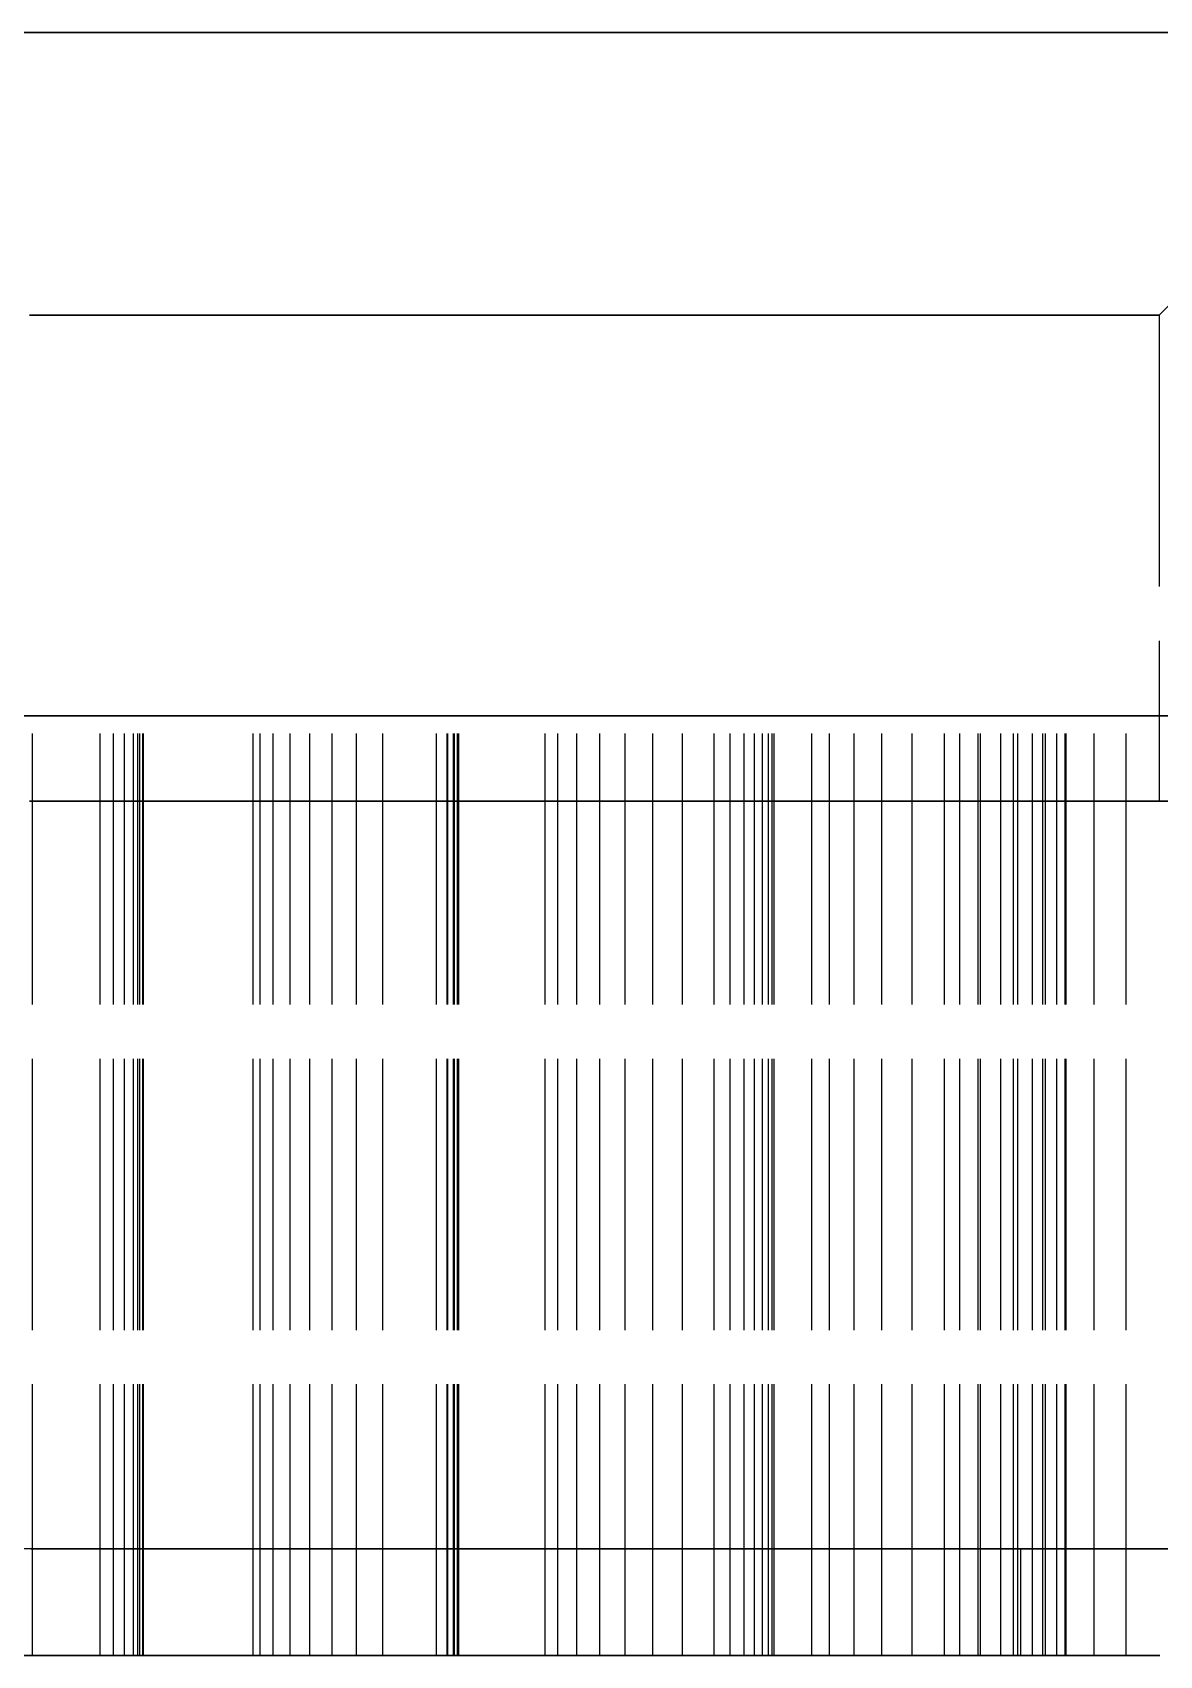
# Model space of a CAD drawing. Header units: millimetres. Extents: x -29 to 159, y -17 to 130.
# Drawn here: x 76.67 to 81.95, y 39.6 to 47.2 of the extents above; entities that cross this region are included whole.
import ezdxf

# ---------------------------------------------------------------- set-up
doc = ezdxf.new("R2010")
doc.units = ezdxf.units.MM
doc.linetypes.add('DASHED', pattern=[1.524, 1.27, -0.254])
doc.layers.add('HIDDEN', color=8, linetype='DASHED')

msp = doc.modelspace()

# ---------------------------------------------------------------- linework, layer by layer
at = {"layer": 'HIDDEN'}
for points in [[(84.85238, 47.2), (84.39841, 47.2), (83.94444, 47.2), (83.49048, 47.2), (83.03651, 47.2), (82.58254, 47.2), (82.12857, 47.2), (81.6746, 47.2), (81.22063, 47.2), (80.76667, 47.2), (80.3127, 47.2), (79.85873, 47.2), (79.40476, 47.2), (78.95079, 47.2), (78.49683, 47.2), (78.04286, 47.2), (77.58889, 47.2), (77.13492, 47.2), (76.68095, 47.2), (76.22698, 47.2)], [(76.45397, 47.2), (76.68095, 47.2), (76.90794, 47.2), (77.13492, 47.2), (77.3619, 47.2), (77.58889, 47.2), (77.81587, 47.2), (78.04286, 47.2), (78.26984, 47.2), (78.49683, 47.2), (78.72381, 47.2), (78.95079, 47.2), (79.17778, 47.2), (79.40476, 47.2), (79.63175, 47.2), (79.85873, 47.2), (80.08571, 47.2), (80.3127, 47.2), (80.53968, 47.2), (80.76667, 47.2), (80.99365, 47.2), (81.22063, 47.2), (81.44762, 47.2), (81.6746, 47.2), (81.90159, 47.2), (82.12857, 47.2)], [(76.57732, 47.2), (76.69279, 47.2), (76.80825, 47.2), (76.92372, 47.2), (77.03918, 47.2), (77.15465, 47.2), (77.27011, 47.2), (77.38557, 47.2), (77.50104, 47.2), (77.6165, 47.2), (77.73197, 47.2), (77.84743, 47.2), (77.9629, 47.2), (78.07836, 47.2), (78.19383, 47.2), (78.30929, 47.2), (78.42475, 47.2), (78.54022, 47.2), (78.65568, 47.2), (78.77115, 47.2), (78.88661, 47.2), (79.00208, 47.2), (79.11754, 47.2), (79.23301, 47.2), (79.34847, 47.2), (79.46394, 47.2), (79.5794, 47.2), (79.69486, 47.2), (79.81033, 47.2), (79.92579, 47.2), (80.04126, 47.2), (80.15672, 47.2), (80.27219, 47.2), (80.38765, 47.2), (80.50312, 47.2), (80.61858, 47.2), (80.73404, 47.2), (80.84951, 47.2), (80.96497, 47.2), (81.08044, 47.2), (81.1959, 47.2), (81.31137, 47.2), (81.42683, 47.2), (81.5423, 47.2), (81.65776, 47.2), (81.77323, 47.2), (81.88869, 47.2), (82.00415, 47.2)], [(82.11962, 47.2), (81.88869, 47.2), (81.65776, 47.2), (81.42683, 47.2), (81.1959, 47.2), (80.96497, 47.2), (80.73404, 47.2), (80.50312, 47.2), (80.27219, 47.2), (80.04126, 47.2), (79.81033, 47.2), (79.5794, 47.2), (79.34847, 47.2), (79.11754, 47.2), (78.88661, 47.2), (78.65568, 47.2), (78.42475, 47.2), (78.19383, 47.2), (77.9629, 47.2), (77.73197, 47.2), (77.50104, 47.2), (77.27011, 47.2), (77.03918, 47.2), (76.80825, 47.2), (76.57732, 47.2)], [(81.95, 45.87574), (83.27426, 47.2)], [(76.66111, 45.87574), (76.75556, 45.87574), (76.85, 45.87574), (76.94444, 45.87574), (77.03889, 45.87574), (77.13333, 45.87574), (77.22778, 45.87574), (77.32222, 45.87574), (77.41667, 45.87574), (77.51111, 45.87574), (77.60556, 45.87574), (77.7, 45.87574), (77.79444, 45.87574), (77.88889, 45.87574), (77.98333, 45.87574), (78.07778, 45.87574), (78.17222, 45.87574), (78.26667, 45.87574), (78.36111, 45.87574), (78.45556, 45.87574), (78.55, 45.87574), (78.64444, 45.87574), (78.73889, 45.87574), (78.83333, 45.87574), (78.92778, 45.87574), (79.02222, 45.87574), (79.11667, 45.87574), (79.21111, 45.87574), (79.30556, 45.87574), (79.4, 45.87574), (79.49444, 45.87574), (79.58889, 45.87574), (79.68333, 45.87574), (79.77778, 45.87574), (79.87222, 45.87574), (79.96667, 45.87574), (80.06111, 45.87574), (80.15556, 45.87574), (80.25, 45.87574), (80.34444, 45.87574), (80.43889, 45.87574), (80.53333, 45.87574), (80.62778, 45.87574), (80.72222, 45.87574), (80.81667, 45.87574), (80.91111, 45.87574), (81.00556, 45.87574), (81.1, 45.87574), (81.19444, 45.87574), (81.28889, 45.87574), (81.38333, 45.87574), (81.47778, 45.87574), (81.57222, 45.87574), (81.66667, 45.87574), (81.76111, 45.87574), (81.85556, 45.87574), (81.95, 45.87574)], [(81.95, 45.87574), (81.76111, 45.87574), (81.57222, 45.87574), (81.38333, 45.87574), (81.19444, 45.87574), (81.00556, 45.87574), (80.81667, 45.87574), (80.62778, 45.87574), (80.43889, 45.87574), (80.25, 45.87574), (80.06111, 45.87574), (79.87222, 45.87574), (79.68333, 45.87574), (79.49444, 45.87574), (79.30556, 45.87574), (79.11667, 45.87574), (78.92778, 45.87574), (78.73889, 45.87574), (78.55, 45.87574), (78.36111, 45.87574), (78.17222, 45.87574), (77.98333, 45.87574), (77.79444, 45.87574), (77.60556, 45.87574), (77.41667, 45.87574), (77.22778, 45.87574), (77.03889, 45.87574), (76.85, 45.87574), (76.66111, 45.87574)], [(81.95, 45.87574), (81.95, 43.6)], [(85.34921, 44), (84.74603, 44), (84.14286, 44), (83.53968, 44), (82.93651, 44), (82.33333, 44), (81.73016, 44), (81.12698, 44), (80.52381, 44), (79.92063, 44), (79.31746, 44), (78.71429, 44), (78.11111, 44), (77.50794, 44), (76.90476, 44), (76.30159, 44)], [(76.58012, 44), (76.67457, 44)], [(76.67457, 44), (76.58012, 44)], [(76.60317, 44), (76.90476, 44), (77.20635, 44), (77.50794, 44), (77.80952, 44), (78.11111, 44), (78.4127, 44), (78.71429, 44), (79.01587, 44), (79.31746, 44), (79.61905, 44), (79.92063, 44), (80.22222, 44), (80.52381, 44), (80.8254, 44), (81.12698, 44), (81.42857, 44), (81.73016, 44), (82.03175, 44)], [(76.67457, 44), (76.99143, 44)], [(76.99143, 44), (76.67457, 44)], [(76.67457, 39.6), (76.67457, 44)], [(76.67457, 39.6), (76.67457, 44)], [(76.99143, 44), (77.0534, 44)], [(77.0534, 44), (76.99143, 44)], [(76.99143, 39.6), (76.99143, 44)], [(76.99143, 39.6), (76.99143, 44)], [(77.0534, 44), (77.10555, 44)], [(77.10555, 44), (77.0534, 44)], [(77.0534, 39.6), (77.0534, 44)], [(77.0534, 39.6), (77.0534, 44)], [(77.10555, 44), (77.14719, 44)], [(77.14719, 44), (77.10555, 44)], [(77.10555, 39.6), (77.10555, 44)], [(77.10555, 39.6), (77.10555, 44)], [(77.14719, 44), (77.17725, 44)], [(77.17725, 44), (77.14719, 44)], [(77.14719, 39.6), (77.14719, 44)], [(77.14719, 39.6), (77.14719, 44)], [(77.19057, 44), (77.16799, 44)], [(77.16799, 44), (77.17656, 44), (77.18512, 44), (77.19369, 44), (77.20225, 44), (77.21082, 44), (77.21938, 44), (77.22795, 44), (77.23651, 44), (77.24508, 44), (77.25364, 44), (77.26221, 44), (77.27077, 44), (77.27934, 44), (77.2879, 44), (77.29647, 44), (77.30503, 44), (77.3136, 44), (77.32216, 44), (77.33073, 44), (77.33929, 44), (77.34786, 44), (77.35642, 44), (77.36499, 44), (77.37355, 44), (77.38212, 44), (77.39068, 44), (77.39925, 44), (77.40781, 44), (77.41638, 44), (77.42494, 44), (77.43351, 44), (77.44207, 44), (77.45064, 44), (77.4592, 44), (77.46777, 44), (77.47633, 44), (77.4849, 44), (77.49346, 44), (77.50203, 44), (77.51059, 44), (77.51916, 44), (77.52772, 44), (77.53629, 44), (77.54485, 44), (77.55342, 44), (77.56198, 44), (77.57055, 44), (77.57911, 44), (77.58768, 44), (77.59624, 44), (77.60481, 44), (77.61337, 44), (77.62194, 44), (77.6305, 44), (77.63907, 44), (77.64763, 44), (77.6562, 44), (77.66476, 44), (77.67333, 44), (77.68189, 44), (77.69046, 44), (77.69902, 44), (77.70759, 44)], [(77.70759, 44), (77.69902, 44), (77.69046, 44), (77.68189, 44), (77.67333, 44), (77.66476, 44), (77.6562, 44), (77.64763, 44), (77.63907, 44), (77.6305, 44), (77.62194, 44), (77.61337, 44), (77.60481, 44), (77.59624, 44), (77.58768, 44), (77.57911, 44), (77.57055, 44), (77.56198, 44), (77.55342, 44), (77.54485, 44), (77.53629, 44), (77.52772, 44), (77.51916, 44), (77.51059, 44), (77.50203, 44), (77.49346, 44), (77.4849, 44), (77.47633, 44), (77.46777, 44), (77.4592, 44), (77.45064, 44), (77.44207, 44), (77.43351, 44), (77.42494, 44), (77.41638, 44), (77.40781, 44), (77.39925, 44), (77.39068, 44), (77.38212, 44), (77.37355, 44), (77.36499, 44), (77.35642, 44), (77.34786, 44), (77.33929, 44), (77.33073, 44), (77.32216, 44), (77.3136, 44), (77.30503, 44), (77.29647, 44), (77.2879, 44), (77.27934, 44), (77.27077, 44), (77.26221, 44), (77.25364, 44), (77.24508, 44), (77.23651, 44), (77.22795, 44), (77.21938, 44), (77.21082, 44), (77.20225, 44), (77.19369, 44), (77.18512, 44), (77.17656, 44), (77.16799, 44)], [(77.16799, 44), (77.19057, 44)], [(77.16799, 39.6), (77.16799, 44)], [(77.16799, 39.6), (77.16799, 44)], [(77.17725, 44), (77.19373, 44)], [(77.19373, 44), (77.17725, 44)], [(77.17725, 39.6), (77.17725, 44)], [(77.17725, 39.6), (77.17725, 44)], [(77.19373, 44), (77.19057, 44)], [(77.19057, 44), (77.19373, 44)], [(77.19057, 39.6), (77.19057, 44)], [(77.19057, 39.6), (77.19057, 44)], [(77.19373, 39.6), (77.19373, 44)], [(77.19373, 39.6), (77.19373, 44)], [(77.70759, 44), (77.74059, 44)], [(77.74059, 44), (77.70759, 44)], [(77.70759, 39.6), (77.70759, 44)], [(77.70759, 39.6), (77.70759, 44)], [(77.74059, 44), (77.80092, 44)], [(77.80092, 44), (77.74059, 44)], [(77.74059, 39.6), (77.74059, 44)], [(77.74059, 39.6), (77.74059, 44)], [(77.80092, 44), (77.88053, 44)], [(77.88053, 44), (77.80092, 44)], [(77.80092, 39.6), (77.80092, 44)], [(77.80092, 39.6), (77.80092, 44)], [(77.88053, 44), (77.97335, 44)], [(77.97335, 44), (77.88053, 44)], [(77.88053, 39.6), (77.88053, 44)], [(77.88053, 39.6), (77.88053, 44)], [(77.97335, 44), (78.07734, 44)], [(78.07734, 44), (77.97335, 44)], [(77.97335, 39.6), (77.97335, 44)], [(77.97335, 39.6), (77.97335, 44)], [(78.07734, 44), (78.19136, 44)], [(78.19136, 44), (78.07734, 44)], [(78.07734, 39.6), (78.07734, 44)], [(78.07734, 39.6), (78.07734, 44)], [(78.19136, 44), (78.31465, 44)], [(78.31465, 44), (78.19136, 44)], [(78.19136, 39.6), (78.19136, 44)], [(78.19136, 39.6), (78.19136, 44)], [(78.31465, 44), (78.61933, 44)], [(78.61933, 44), (78.31465, 44)], [(78.31465, 39.6), (78.31465, 44)], [(78.31465, 39.6), (78.31465, 44)], [(78.61578, 44), (78.56618, 44)], [(78.56618, 44), (78.57425, 44), (78.58232, 44), (78.59039, 44), (78.59846, 44), (78.60652, 44), (78.61459, 44), (78.62266, 44), (78.63073, 44), (78.6388, 44), (78.64686, 44), (78.65493, 44), (78.663, 44), (78.67107, 44), (78.67914, 44), (78.6872, 44), (78.69527, 44), (78.70334, 44), (78.71141, 44), (78.71948, 44), (78.72754, 44), (78.73561, 44), (78.74368, 44), (78.75175, 44), (78.75982, 44), (78.76788, 44), (78.77595, 44), (78.78402, 44), (78.79209, 44), (78.80016, 44), (78.80822, 44), (78.81629, 44), (78.82436, 44), (78.83243, 44), (78.8405, 44), (78.84856, 44), (78.85663, 44), (78.8647, 44), (78.87277, 44), (78.88084, 44), (78.8889, 44), (78.89697, 44), (78.90504, 44), (78.91311, 44), (78.92118, 44), (78.92924, 44), (78.93731, 44), (78.94538, 44), (78.95345, 44), (78.96152, 44), (78.96959, 44), (78.97765, 44), (78.98572, 44), (78.99379, 44), (79.00186, 44), (79.00993, 44), (79.01799, 44), (79.02606, 44), (79.03413, 44), (79.0422, 44), (79.05027, 44), (79.05833, 44), (79.0664, 44), (79.07447, 44)], [(79.07447, 44), (79.0664, 44), (79.05833, 44), (79.05027, 44), (79.0422, 44), (79.03413, 44), (79.02606, 44), (79.01799, 44), (79.00993, 44), (79.00186, 44), (78.99379, 44), (78.98572, 44), (78.97765, 44), (78.96959, 44), (78.96152, 44), (78.95345, 44), (78.94538, 44), (78.93731, 44), (78.92924, 44), (78.92118, 44), (78.91311, 44), (78.90504, 44), (78.89697, 44), (78.8889, 44), (78.88084, 44), (78.87277, 44), (78.8647, 44), (78.85663, 44), (78.84856, 44), (78.8405, 44), (78.83243, 44), (78.82436, 44), (78.81629, 44), (78.80822, 44), (78.80016, 44), (78.79209, 44), (78.78402, 44), (78.77595, 44), (78.76788, 44), (78.75982, 44), (78.75175, 44), (78.74368, 44), (78.73561, 44), (78.72754, 44), (78.71948, 44), (78.71141, 44), (78.70334, 44), (78.69527, 44), (78.6872, 44), (78.67914, 44), (78.67107, 44), (78.663, 44), (78.65493, 44), (78.64686, 44), (78.6388, 44), (78.63073, 44), (78.62266, 44), (78.61459, 44), (78.60652, 44), (78.59846, 44), (78.59039, 44), (78.58232, 44), (78.57425, 44), (78.56618, 44)], [(78.56618, 44), (78.61578, 44)], [(78.56618, 39.6), (78.56618, 44)], [(78.56618, 39.6), (78.56618, 44)], [(78.65113, 44), (78.61578, 44)], [(78.61578, 44), (78.65113, 44)], [(78.61578, 39.6), (78.61578, 44)], [(78.61578, 39.6), (78.61578, 44)], [(78.61933, 44), (78.64645, 44)], [(78.64645, 44), (78.61933, 44)], [(78.61933, 39.6), (78.61933, 44)], [(78.61933, 39.6), (78.61933, 44)], [(78.64645, 44), (78.66403, 44)], [(78.66403, 44), (78.64645, 44)], [(78.64645, 39.6), (78.64645, 44)], [(78.64645, 39.6), (78.64645, 44)], [(78.66779, 44), (78.65113, 44)], [(78.65113, 44), (78.66779, 44)], [(78.65113, 39.6), (78.65113, 44)], [(78.65113, 39.6), (78.65113, 44)], [(78.66403, 44), (78.67147, 44)], [(78.67147, 44), (78.66403, 44)], [(78.66403, 39.6), (78.66403, 44)], [(78.66403, 39.6), (78.66403, 44)], [(78.67147, 44), (78.66779, 44)], [(78.66779, 44), (78.67147, 44)], [(78.66779, 39.6), (78.66779, 44)], [(78.66779, 39.6), (78.66779, 44)], [(78.67147, 39.6), (78.67147, 44)], [(78.67147, 39.6), (78.67147, 44)], [(79.07447, 44), (79.13389, 44)], [(79.13389, 44), (79.07447, 44)], [(79.07447, 39.6), (79.07447, 44)], [(79.07447, 39.6), (79.07447, 44)], [(79.13389, 44), (79.22309, 44)], [(79.22309, 44), (79.13389, 44)], [(79.13389, 39.6), (79.13389, 44)], [(79.13389, 39.6), (79.13389, 44)], [(79.22309, 44), (79.33026, 44)], [(79.33026, 44), (79.22309, 44)], [(79.22309, 39.6), (79.22309, 44)], [(79.22309, 39.6), (79.22309, 44)], [(79.33026, 44), (79.44969, 44)], [(79.44969, 44), (79.33026, 44)], [(79.33026, 39.6), (79.33026, 44)], [(79.33026, 39.6), (79.33026, 44)], [(79.44969, 44), (79.57944, 44)], [(79.57944, 44), (79.44969, 44)], [(79.44969, 39.6), (79.44969, 44)], [(79.44969, 39.6), (79.44969, 44)], [(79.57944, 44), (79.71838, 44)], [(79.71838, 44), (79.57944, 44)], [(79.57944, 39.6), (79.57944, 44)], [(79.57944, 39.6), (79.57944, 44)], [(79.71838, 44), (79.86577, 44)], [(79.86577, 44), (79.71838, 44)], [(79.71838, 39.6), (79.71838, 44)], [(79.71838, 39.6), (79.71838, 44)], [(79.94047, 44), (79.86576, 44)], [(79.86576, 44), (79.87302, 44), (79.88028, 44), (79.88754, 44), (79.8948, 44), (79.90206, 44), (79.90932, 44), (79.91658, 44), (79.92384, 44), (79.93111, 44), (79.93837, 44), (79.94563, 44), (79.95289, 44), (79.96015, 44), (79.96741, 44), (79.97467, 44), (79.98193, 44), (79.98919, 44), (79.99646, 44), (80.00372, 44), (80.01098, 44), (80.01824, 44), (80.0255, 44), (80.03276, 44), (80.04002, 44), (80.04728, 44), (80.05454, 44), (80.0618, 44), (80.06907, 44), (80.07633, 44), (80.08359, 44), (80.09085, 44), (80.09811, 44), (80.10537, 44), (80.11263, 44), (80.11989, 44), (80.12715, 44), (80.13442, 44), (80.14168, 44), (80.14894, 44), (80.1562, 44), (80.16346, 44), (80.17072, 44), (80.17798, 44), (80.18524, 44), (80.1925, 44), (80.19976, 44), (80.20703, 44), (80.21429, 44), (80.22155, 44), (80.22881, 44), (80.23607, 44), (80.24333, 44), (80.25059, 44), (80.25785, 44), (80.26511, 44), (80.27237, 44), (80.27964, 44), (80.2869, 44), (80.29416, 44), (80.30142, 44), (80.30868, 44), (80.31594, 44), (80.3232, 44)], [(80.3232, 44), (80.31594, 44), (80.30868, 44), (80.30142, 44), (80.29416, 44), (80.2869, 44), (80.27964, 44), (80.27237, 44), (80.26511, 44), (80.25785, 44), (80.25059, 44), (80.24333, 44), (80.23607, 44), (80.22881, 44), (80.22155, 44), (80.21429, 44), (80.20703, 44), (80.19976, 44), (80.1925, 44), (80.18524, 44), (80.17798, 44), (80.17072, 44), (80.16346, 44), (80.1562, 44), (80.14894, 44), (80.14168, 44), (80.13442, 44), (80.12715, 44), (80.11989, 44), (80.11263, 44), (80.10537, 44), (80.09811, 44), (80.09085, 44), (80.08359, 44), (80.07633, 44), (80.06907, 44), (80.0618, 44), (80.05454, 44), (80.04728, 44), (80.04002, 44), (80.03276, 44), (80.0255, 44), (80.01824, 44), (80.01098, 44), (80.00372, 44), (79.99646, 44), (79.98919, 44), (79.98193, 44), (79.97467, 44), (79.96741, 44), (79.96015, 44), (79.95289, 44), (79.94563, 44), (79.93837, 44), (79.93111, 44), (79.92384, 44), (79.91658, 44), (79.90932, 44), (79.90206, 44), (79.8948, 44), (79.88754, 44), (79.88028, 44), (79.87302, 44), (79.86576, 44)], [(79.86576, 44), (79.94047, 44)], [(79.86576, 39.6), (79.86576, 44)], [(79.86576, 39.6), (79.86576, 44)], [(79.86577, 44), (80.14657, 44)], [(80.14657, 44), (79.86577, 44)], [(79.86577, 39.6), (79.86577, 44)], [(79.86577, 39.6), (79.86577, 44)], [(80.00665, 44), (79.94047, 44)], [(79.94047, 44), (80.00665, 44)], [(79.94047, 39.6), (79.94047, 44)], [(79.94047, 39.6), (79.94047, 44)], [(80.05581, 44), (80.00665, 44)], [(80.00665, 44), (80.05581, 44)], [(80.00665, 39.6), (80.00665, 44)], [(80.00665, 39.6), (80.00665, 44)], [(80.09309, 44), (80.05581, 44)], [(80.05581, 44), (80.09309, 44)], [(80.05581, 39.6), (80.05581, 44)], [(80.05581, 39.6), (80.05581, 44)], [(80.12013, 44), (80.09309, 44)], [(80.09309, 44), (80.12013, 44)], [(80.09309, 39.6), (80.09309, 44)], [(80.09309, 39.6), (80.09309, 44)], [(80.13779, 44), (80.12013, 44)], [(80.12013, 44), (80.13779, 44)], [(80.12013, 39.6), (80.12013, 44)], [(80.12013, 39.6), (80.12013, 44)], [(80.14657, 44), (80.13779, 44)], [(80.13779, 44), (80.14657, 44)], [(80.13779, 39.6), (80.13779, 44)], [(80.13779, 39.6), (80.13779, 44)], [(80.14657, 39.6), (80.14657, 44)], [(80.14657, 39.6), (80.14657, 44)], [(80.3232, 44), (80.40676, 44)], [(80.40676, 44), (80.3232, 44)], [(80.3232, 39.6), (80.3232, 44)], [(80.3232, 39.6), (80.3232, 44)], [(80.40676, 44), (80.5214, 44)], [(80.5214, 44), (80.40676, 44)], [(80.40676, 39.6), (80.40676, 44)], [(80.40676, 39.6), (80.40676, 44)], [(80.5214, 44), (80.65201, 44)], [(80.65201, 44), (80.5214, 44)], [(80.5214, 39.6), (80.5214, 44)], [(80.5214, 39.6), (80.5214, 44)], [(80.65201, 44), (80.79347, 44)], [(80.79347, 44), (80.65201, 44)], [(80.65201, 39.6), (80.65201, 44)], [(80.65201, 39.6), (80.65201, 44)], [(80.79347, 44), (80.94398, 44)], [(80.94398, 44), (80.79347, 44)], [(80.79347, 39.6), (80.79347, 44)], [(80.79347, 39.6), (80.79347, 44)], [(80.94398, 44), (81.1025, 44)], [(81.1025, 44), (80.94398, 44)], [(80.94398, 39.6), (80.94398, 44)], [(80.94398, 39.6), (80.94398, 44)], [(81.11373, 44), (81.01677, 44)], [(81.01677, 44), (81.02295, 44), (81.02912, 44), (81.0353, 44), (81.04147, 44), (81.04765, 44), (81.05382, 44), (81.06, 44), (81.06617, 44), (81.07235, 44), (81.07852, 44), (81.0847, 44), (81.09087, 44), (81.09705, 44), (81.10322, 44), (81.1094, 44), (81.11557, 44), (81.12175, 44), (81.12792, 44), (81.1341, 44), (81.14027, 44), (81.14645, 44), (81.15262, 44), (81.1588, 44), (81.16497, 44), (81.17115, 44), (81.17732, 44), (81.1835, 44), (81.18967, 44), (81.19585, 44), (81.20202, 44), (81.2082, 44), (81.21437, 44), (81.22055, 44), (81.22672, 44), (81.2329, 44), (81.23907, 44), (81.24525, 44), (81.25142, 44), (81.2576, 44), (81.26377, 44), (81.26995, 44), (81.27612, 44), (81.2823, 44), (81.28847, 44), (81.29465, 44), (81.30082, 44), (81.307, 44), (81.31317, 44), (81.31935, 44), (81.32552, 44), (81.3317, 44), (81.33787, 44), (81.34405, 44), (81.35022, 44), (81.3564, 44), (81.36257, 44), (81.36875, 44), (81.37492, 44), (81.3811, 44), (81.38727, 44), (81.39345, 44), (81.39962, 44), (81.4058, 44)], [(81.4058, 44), (81.39962, 44), (81.39345, 44), (81.38727, 44), (81.3811, 44), (81.37492, 44), (81.36875, 44), (81.36257, 44), (81.3564, 44), (81.35022, 44), (81.34405, 44), (81.33787, 44), (81.3317, 44), (81.32552, 44), (81.31935, 44), (81.31317, 44), (81.307, 44), (81.30082, 44), (81.29465, 44), (81.28847, 44), (81.2823, 44), (81.27612, 44), (81.26995, 44), (81.26377, 44), (81.2576, 44), (81.25142, 44), (81.24525, 44), (81.23907, 44), (81.2329, 44), (81.22672, 44), (81.22055, 44), (81.21437, 44), (81.2082, 44), (81.20202, 44), (81.19585, 44), (81.18967, 44), (81.1835, 44), (81.17732, 44), (81.17115, 44), (81.16497, 44), (81.1588, 44), (81.15262, 44), (81.14645, 44), (81.14027, 44), (81.1341, 44), (81.12792, 44), (81.12175, 44), (81.11557, 44), (81.1094, 44), (81.10322, 44), (81.09705, 44), (81.09087, 44), (81.0847, 44), (81.07852, 44), (81.07235, 44), (81.06617, 44), (81.06, 44), (81.05382, 44), (81.04765, 44), (81.04147, 44), (81.0353, 44), (81.02912, 44), (81.02295, 44), (81.01677, 44)], [(81.01677, 44), (81.11373, 44)], [(81.01677, 39.6), (81.01677, 44)], [(81.01677, 39.6), (81.01677, 44)], [(81.1025, 44), (81.26834, 44)], [(81.26834, 44), (81.1025, 44)], [(81.1025, 39.6), (81.1025, 44)], [(81.1025, 39.6), (81.1025, 44)], [(81.20819, 44), (81.11373, 44)], [(81.11373, 44), (81.20819, 44)], [(81.11373, 39.6), (81.11373, 44)], [(81.11373, 39.6), (81.11373, 44)], [(81.28796, 44), (81.20819, 44)], [(81.20819, 44), (81.28796, 44)], [(81.20819, 39.6), (81.20819, 44)], [(81.20819, 39.6), (81.20819, 44)], [(81.26834, 44), (81.51446, 44)], [(81.51446, 44), (81.26834, 44)], [(81.26834, 39.6), (81.26834, 44)], [(81.26834, 39.6), (81.26834, 44)], [(81.35741, 44), (81.28796, 44)], [(81.28796, 44), (81.35741, 44)], [(81.28796, 39.6), (81.28796, 44)], [(81.28796, 39.6), (81.28796, 44)], [(81.4179, 44), (81.35741, 44)], [(81.35741, 44), (81.4179, 44)], [(81.35741, 39.6), (81.35741, 44)], [(81.35741, 39.6), (81.35741, 44)], [(81.4058, 44), (81.51028, 44)], [(81.51028, 44), (81.4058, 44)], [(81.4058, 39.6), (81.4058, 44)], [(81.4058, 39.6), (81.4058, 44)], [(81.47012, 44), (81.4179, 44)], [(81.4179, 44), (81.47012, 44)], [(81.4179, 39.6), (81.4179, 44)], [(81.4179, 39.6), (81.4179, 44)], [(81.51446, 44), (81.47012, 44)], [(81.47012, 44), (81.51446, 44)], [(81.47012, 39.6), (81.47012, 44)], [(81.47012, 39.6), (81.47012, 44)], [(81.51028, 44), (81.64596, 44)], [(81.64596, 44), (81.51028, 44)], [(81.51028, 39.6), (81.51028, 44)], [(81.51028, 39.6), (81.51028, 44)], [(81.51446, 39.6), (81.51446, 44)], [(81.51446, 39.6), (81.51446, 44)], [(81.64596, 44), (81.79499, 44)], [(81.79499, 44), (81.64596, 44)], [(81.64596, 39.6), (81.64596, 44)], [(81.64596, 39.6), (81.64596, 44)], [(81.79499, 44), (81.95303, 44)], [(81.95303, 44), (81.79499, 44)], [(81.79499, 39.6), (81.79499, 44)], [(81.79499, 39.6), (81.79499, 44)], [(76.66111, 43.6), (76.75556, 43.6), (76.85, 43.6), (76.94444, 43.6), (77.03889, 43.6), (77.13333, 43.6), (77.22778, 43.6), (77.32222, 43.6), (77.41667, 43.6), (77.51111, 43.6), (77.60556, 43.6), (77.7, 43.6), (77.79444, 43.6), (77.88889, 43.6), (77.98333, 43.6), (78.07778, 43.6), (78.17222, 43.6), (78.26667, 43.6), (78.36111, 43.6), (78.45556, 43.6), (78.55, 43.6), (78.64444, 43.6), (78.73889, 43.6), (78.83333, 43.6), (78.92778, 43.6), (79.02222, 43.6), (79.11667, 43.6), (79.21111, 43.6), (79.30556, 43.6), (79.4, 43.6), (79.49444, 43.6), (79.58889, 43.6), (79.68333, 43.6), (79.77778, 43.6), (79.87222, 43.6), (79.96667, 43.6), (80.06111, 43.6), (80.15556, 43.6), (80.25, 43.6), (80.34444, 43.6), (80.43889, 43.6), (80.53333, 43.6), (80.62778, 43.6), (80.72222, 43.6), (80.81667, 43.6), (80.91111, 43.6), (81.00556, 43.6), (81.1, 43.6), (81.19444, 43.6), (81.28889, 43.6), (81.38333, 43.6), (81.47778, 43.6), (81.57222, 43.6), (81.66667, 43.6), (81.76111, 43.6), (81.85556, 43.6), (81.95, 43.6)], [(81.95, 43.6), (81.76111, 43.6), (81.57222, 43.6), (81.38333, 43.6), (81.19444, 43.6), (81.00556, 43.6), (80.81667, 43.6), (80.62778, 43.6), (80.43889, 43.6), (80.25, 43.6), (80.06111, 43.6), (79.87222, 43.6), (79.68333, 43.6), (79.49444, 43.6), (79.30556, 43.6), (79.11667, 43.6), (78.92778, 43.6), (78.73889, 43.6), (78.55, 43.6), (78.36111, 43.6), (78.17222, 43.6), (77.98333, 43.6), (77.79444, 43.6), (77.60556, 43.6), (77.41667, 43.6), (77.22778, 43.6), (77.03889, 43.6), (76.85, 43.6), (76.66111, 43.6)], [(76.66667, 43.6), (76.7619, 43.6), (76.85714, 43.6), (76.95238, 43.6), (77.04762, 43.6), (77.14286, 43.6), (77.2381, 43.6), (77.33333, 43.6), (77.42857, 43.6), (77.52381, 43.6), (77.61905, 43.6), (77.71429, 43.6), (77.80952, 43.6), (77.90476, 43.6), (78, 43.6), (78.09524, 43.6), (78.19048, 43.6), (78.28571, 43.6), (78.38095, 43.6), (78.47619, 43.6), (78.57143, 43.6), (78.66667, 43.6), (78.7619, 43.6), (78.85714, 43.6), (78.95238, 43.6), (79.04762, 43.6), (79.14286, 43.6), (79.2381, 43.6), (79.33333, 43.6), (79.42857, 43.6), (79.52381, 43.6), (79.61905, 43.6), (79.71429, 43.6), (79.80952, 43.6), (79.90476, 43.6), (80, 43.6), (80.09524, 43.6), (80.19048, 43.6), (80.28571, 43.6), (80.38095, 43.6), (80.47619, 43.6), (80.57143, 43.6), (80.66667, 43.6), (80.7619, 43.6), (80.85714, 43.6), (80.95238, 43.6), (81.04762, 43.6), (81.14286, 43.6), (81.2381, 43.6), (81.33333, 43.6), (81.42857, 43.6), (81.52381, 43.6), (81.61905, 43.6), (81.71429, 43.6), (81.80952, 43.6), (81.90476, 43.6), (82, 43.6)], [(82, 43.6), (81.80952, 43.6), (81.61905, 43.6), (81.42857, 43.6), (81.2381, 43.6), (81.04762, 43.6), (80.85714, 43.6), (80.66667, 43.6), (80.47619, 43.6), (80.28571, 43.6), (80.09524, 43.6), (79.90476, 43.6), (79.71429, 43.6), (79.52381, 43.6), (79.33333, 43.6), (79.14286, 43.6), (78.95238, 43.6), (78.7619, 43.6), (78.57143, 43.6), (78.38095, 43.6), (78.19048, 43.6), (78, 43.6), (77.80952, 43.6), (77.61905, 43.6), (77.42857, 43.6), (77.2381, 43.6), (77.04762, 43.6), (76.85714, 43.6), (76.66667, 43.6)], [(81.3, 40.1), (81.13175, 40.1), (80.96349, 40.1), (80.79524, 40.1), (80.62698, 40.1), (80.45873, 40.1), (80.29048, 40.1), (80.12222, 40.1), (79.95397, 40.1), (79.78571, 40.1), (79.61746, 40.1), (79.44921, 40.1), (79.28095, 40.1), (79.1127, 40.1), (78.94444, 40.1), (78.77619, 40.1), (78.60794, 40.1), (78.43968, 40.1), (78.27143, 40.1), (78.10317, 40.1), (77.93492, 40.1), (77.76667, 40.1), (77.59841, 40.1), (77.43016, 40.1), (77.2619, 40.1), (77.09365, 40.1), (76.9254, 40.1), (76.75714, 40.1), (76.58889, 40.1)], [(76.66667, 40.1), (76.7619, 40.1), (76.85714, 40.1), (76.95238, 40.1), (77.04762, 40.1), (77.14286, 40.1), (77.2381, 40.1), (77.33333, 40.1), (77.42857, 40.1), (77.52381, 40.1), (77.61905, 40.1), (77.71429, 40.1), (77.80952, 40.1), (77.90476, 40.1), (78, 40.1), (78.09524, 40.1), (78.19048, 40.1), (78.28571, 40.1), (78.38095, 40.1), (78.47619, 40.1), (78.57143, 40.1), (78.66667, 40.1), (78.7619, 40.1), (78.85714, 40.1), (78.95238, 40.1), (79.04762, 40.1), (79.14286, 40.1), (79.2381, 40.1), (79.33333, 40.1), (79.42857, 40.1), (79.52381, 40.1), (79.61905, 40.1), (79.71429, 40.1), (79.80952, 40.1), (79.90476, 40.1), (80, 40.1), (80.09524, 40.1), (80.19048, 40.1), (80.28571, 40.1), (80.38095, 40.1), (80.47619, 40.1), (80.57143, 40.1), (80.66667, 40.1), (80.7619, 40.1), (80.85714, 40.1), (80.95238, 40.1), (81.04762, 40.1), (81.14286, 40.1), (81.2381, 40.1), (81.33333, 40.1), (81.42857, 40.1), (81.52381, 40.1), (81.61905, 40.1), (81.71429, 40.1), (81.80952, 40.1), (81.90476, 40.1), (82, 40.1)], [(82, 40.1), (81.80952, 40.1), (81.61905, 40.1), (81.42857, 40.1), (81.2381, 40.1), (81.04762, 40.1), (80.85714, 40.1), (80.66667, 40.1), (80.47619, 40.1), (80.28571, 40.1), (80.09524, 40.1), (79.90476, 40.1), (79.71429, 40.1), (79.52381, 40.1), (79.33333, 40.1), (79.14286, 40.1), (78.95238, 40.1), (78.7619, 40.1), (78.57143, 40.1), (78.38095, 40.1), (78.19048, 40.1), (78, 40.1), (77.80952, 40.1), (77.61905, 40.1), (77.42857, 40.1), (77.2381, 40.1), (77.04762, 40.1), (76.85714, 40.1), (76.66667, 40.1)], [(76.67302, 40.1), (76.75714, 40.1), (76.84127, 40.1), (76.9254, 40.1), (77.00952, 40.1), (77.09365, 40.1), (77.17778, 40.1), (77.2619, 40.1), (77.34603, 40.1), (77.43016, 40.1), (77.51429, 40.1), (77.59841, 40.1), (77.68254, 40.1), (77.76667, 40.1), (77.85079, 40.1), (77.93492, 40.1), (78.01905, 40.1), (78.10317, 40.1), (78.1873, 40.1), (78.27143, 40.1), (78.35556, 40.1), (78.43968, 40.1), (78.52381, 40.1), (78.60794, 40.1), (78.69206, 40.1), (78.77619, 40.1), (78.86032, 40.1), (78.94444, 40.1), (79.02857, 40.1), (79.1127, 40.1), (79.19683, 40.1), (79.28095, 40.1), (79.36508, 40.1), (79.44921, 40.1), (79.53333, 40.1), (79.61746, 40.1), (79.70159, 40.1), (79.78571, 40.1), (79.86984, 40.1), (79.95397, 40.1), (80.0381, 40.1), (80.12222, 40.1), (80.20635, 40.1), (80.29048, 40.1), (80.3746, 40.1), (80.45873, 40.1), (80.54286, 40.1), (80.62698, 40.1), (80.71111, 40.1), (80.79524, 40.1), (80.87937, 40.1), (80.96349, 40.1), (81.04762, 40.1), (81.13175, 40.1), (81.21587, 40.1), (81.3, 40.1)], [(81.3, 40.1), (81.3, 39.6)], [(76.67457, 39.6), (76.58012, 39.6)], [(76.58012, 39.6), (76.67457, 39.6)], [(81.3, 39.6), (81.13175, 39.6), (80.96349, 39.6), (80.79524, 39.6), (80.62698, 39.6), (80.45873, 39.6), (80.29048, 39.6), (80.12222, 39.6), (79.95397, 39.6), (79.78571, 39.6), (79.61746, 39.6), (79.44921, 39.6), (79.28095, 39.6), (79.1127, 39.6), (78.94444, 39.6), (78.77619, 39.6), (78.60794, 39.6), (78.43968, 39.6), (78.27143, 39.6), (78.10317, 39.6), (77.93492, 39.6), (77.76667, 39.6), (77.59841, 39.6), (77.43016, 39.6), (77.2619, 39.6), (77.09365, 39.6), (76.9254, 39.6), (76.75714, 39.6), (76.58889, 39.6)], [(76.67302, 39.6), (76.75714, 39.6), (76.84127, 39.6), (76.9254, 39.6), (77.00952, 39.6), (77.09365, 39.6), (77.17778, 39.6), (77.2619, 39.6), (77.34603, 39.6), (77.43016, 39.6), (77.51429, 39.6), (77.59841, 39.6), (77.68254, 39.6), (77.76667, 39.6), (77.85079, 39.6), (77.93492, 39.6), (78.01905, 39.6), (78.10317, 39.6), (78.1873, 39.6), (78.27143, 39.6), (78.35556, 39.6), (78.43968, 39.6), (78.52381, 39.6), (78.60794, 39.6), (78.69206, 39.6), (78.77619, 39.6), (78.86032, 39.6), (78.94444, 39.6), (79.02857, 39.6), (79.1127, 39.6), (79.19683, 39.6), (79.28095, 39.6), (79.36508, 39.6), (79.44921, 39.6), (79.53333, 39.6), (79.61746, 39.6), (79.70159, 39.6), (79.78571, 39.6), (79.86984, 39.6), (79.95397, 39.6), (80.0381, 39.6), (80.12222, 39.6), (80.20635, 39.6), (80.29048, 39.6), (80.3746, 39.6), (80.45873, 39.6), (80.54286, 39.6), (80.62698, 39.6), (80.71111, 39.6), (80.79524, 39.6), (80.87937, 39.6), (80.96349, 39.6), (81.04762, 39.6), (81.13175, 39.6), (81.21587, 39.6), (81.3, 39.6)], [(76.99143, 39.6), (76.67457, 39.6)], [(76.67457, 39.6), (76.99143, 39.6)], [(77.0534, 39.6), (76.99143, 39.6)], [(76.99143, 39.6), (77.0534, 39.6)], [(77.10555, 39.6), (77.0534, 39.6)], [(77.0534, 39.6), (77.10555, 39.6)], [(77.14719, 39.6), (77.10555, 39.6)], [(77.10555, 39.6), (77.14719, 39.6)], [(77.17725, 39.6), (77.14719, 39.6)], [(77.14719, 39.6), (77.17725, 39.6)], [(77.16799, 39.6), (77.19057, 39.6)], [(77.70759, 39.6), (77.69902, 39.6), (77.69046, 39.6), (77.68189, 39.6), (77.67333, 39.6), (77.66476, 39.6), (77.6562, 39.6), (77.64763, 39.6), (77.63907, 39.6), (77.6305, 39.6), (77.62194, 39.6), (77.61337, 39.6), (77.60481, 39.6), (77.59624, 39.6), (77.58768, 39.6), (77.57911, 39.6), (77.57055, 39.6), (77.56198, 39.6), (77.55342, 39.6), (77.54485, 39.6), (77.53629, 39.6), (77.52772, 39.6), (77.51916, 39.6), (77.51059, 39.6), (77.50203, 39.6), (77.49346, 39.6), (77.4849, 39.6), (77.47633, 39.6), (77.46777, 39.6), (77.4592, 39.6), (77.45064, 39.6), (77.44207, 39.6), (77.43351, 39.6), (77.42494, 39.6), (77.41638, 39.6), (77.40781, 39.6), (77.39925, 39.6), (77.39068, 39.6), (77.38212, 39.6), (77.37355, 39.6), (77.36499, 39.6), (77.35642, 39.6), (77.34786, 39.6), (77.33929, 39.6), (77.33073, 39.6), (77.32216, 39.6), (77.3136, 39.6), (77.30503, 39.6), (77.29647, 39.6), (77.2879, 39.6), (77.27934, 39.6), (77.27077, 39.6), (77.26221, 39.6), (77.25364, 39.6), (77.24508, 39.6), (77.23651, 39.6), (77.22795, 39.6), (77.21938, 39.6), (77.21082, 39.6), (77.20225, 39.6), (77.19369, 39.6), (77.18512, 39.6), (77.17656, 39.6), (77.16799, 39.6)], [(77.16799, 39.6), (77.17656, 39.6), (77.18512, 39.6), (77.19369, 39.6), (77.20225, 39.6), (77.21082, 39.6), (77.21938, 39.6), (77.22795, 39.6), (77.23651, 39.6), (77.24508, 39.6), (77.25364, 39.6), (77.26221, 39.6), (77.27077, 39.6), (77.27934, 39.6), (77.2879, 39.6), (77.29647, 39.6), (77.30503, 39.6), (77.3136, 39.6), (77.32216, 39.6), (77.33073, 39.6), (77.33929, 39.6), (77.34786, 39.6), (77.35642, 39.6), (77.36499, 39.6), (77.37355, 39.6), (77.38212, 39.6), (77.39068, 39.6), (77.39925, 39.6), (77.40781, 39.6), (77.41638, 39.6), (77.42494, 39.6), (77.43351, 39.6), (77.44207, 39.6), (77.45064, 39.6), (77.4592, 39.6), (77.46777, 39.6), (77.47633, 39.6), (77.4849, 39.6), (77.49346, 39.6), (77.50203, 39.6), (77.51059, 39.6), (77.51916, 39.6), (77.52772, 39.6), (77.53629, 39.6), (77.54485, 39.6), (77.55342, 39.6), (77.56198, 39.6), (77.57055, 39.6), (77.57911, 39.6), (77.58768, 39.6), (77.59624, 39.6), (77.60481, 39.6), (77.61337, 39.6), (77.62194, 39.6), (77.6305, 39.6), (77.63907, 39.6), (77.64763, 39.6), (77.6562, 39.6), (77.66476, 39.6), (77.67333, 39.6), (77.68189, 39.6), (77.69046, 39.6), (77.69902, 39.6), (77.70759, 39.6)], [(77.19057, 39.6), (77.16799, 39.6)], [(77.19373, 39.6), (77.17725, 39.6)], [(77.17725, 39.6), (77.19373, 39.6)], [(77.19057, 39.6), (77.19373, 39.6)], [(77.19373, 39.6), (77.19057, 39.6)], [(77.74059, 39.6), (77.70759, 39.6)], [(77.70759, 39.6), (77.74059, 39.6)], [(77.80092, 39.6), (77.74059, 39.6)], [(77.74059, 39.6), (77.80092, 39.6)], [(77.88053, 39.6), (77.80092, 39.6)], [(77.80092, 39.6), (77.88053, 39.6)], [(77.97335, 39.6), (77.88053, 39.6)], [(77.88053, 39.6), (77.97335, 39.6)], [(78.07734, 39.6), (77.97335, 39.6)], [(77.97335, 39.6), (78.07734, 39.6)], [(78.19136, 39.6), (78.07734, 39.6)], [(78.07734, 39.6), (78.19136, 39.6)], [(78.31465, 39.6), (78.19136, 39.6)], [(78.19136, 39.6), (78.31465, 39.6)], [(78.61933, 39.6), (78.31465, 39.6)], [(78.31465, 39.6), (78.61933, 39.6)], [(78.56618, 39.6), (78.61578, 39.6)], [(79.07447, 39.6), (79.0664, 39.6), (79.05833, 39.6), (79.05027, 39.6), (79.0422, 39.6), (79.03413, 39.6), (79.02606, 39.6), (79.01799, 39.6), (79.00993, 39.6), (79.00186, 39.6), (78.99379, 39.6), (78.98572, 39.6), (78.97765, 39.6), (78.96959, 39.6), (78.96152, 39.6), (78.95345, 39.6), (78.94538, 39.6), (78.93731, 39.6), (78.92924, 39.6), (78.92118, 39.6), (78.91311, 39.6), (78.90504, 39.6), (78.89697, 39.6), (78.8889, 39.6), (78.88084, 39.6), (78.87277, 39.6), (78.8647, 39.6), (78.85663, 39.6), (78.84856, 39.6), (78.8405, 39.6), (78.83243, 39.6), (78.82436, 39.6), (78.81629, 39.6), (78.80822, 39.6), (78.80016, 39.6), (78.79209, 39.6), (78.78402, 39.6), (78.77595, 39.6), (78.76788, 39.6), (78.75982, 39.6), (78.75175, 39.6), (78.74368, 39.6), (78.73561, 39.6), (78.72754, 39.6), (78.71948, 39.6), (78.71141, 39.6), (78.70334, 39.6), (78.69527, 39.6), (78.6872, 39.6), (78.67914, 39.6), (78.67107, 39.6), (78.663, 39.6), (78.65493, 39.6), (78.64686, 39.6), (78.6388, 39.6), (78.63073, 39.6), (78.62266, 39.6), (78.61459, 39.6), (78.60652, 39.6), (78.59846, 39.6), (78.59039, 39.6), (78.58232, 39.6), (78.57425, 39.6), (78.56618, 39.6)], [(78.56618, 39.6), (78.57425, 39.6), (78.58232, 39.6), (78.59039, 39.6), (78.59846, 39.6), (78.60652, 39.6), (78.61459, 39.6), (78.62266, 39.6), (78.63073, 39.6), (78.6388, 39.6), (78.64686, 39.6), (78.65493, 39.6), (78.663, 39.6), (78.67107, 39.6), (78.67914, 39.6), (78.6872, 39.6), (78.69527, 39.6), (78.70334, 39.6), (78.71141, 39.6), (78.71948, 39.6), (78.72754, 39.6), (78.73561, 39.6), (78.74368, 39.6), (78.75175, 39.6), (78.75982, 39.6), (78.76788, 39.6), (78.77595, 39.6), (78.78402, 39.6), (78.79209, 39.6), (78.80016, 39.6), (78.80822, 39.6), (78.81629, 39.6), (78.82436, 39.6), (78.83243, 39.6), (78.8405, 39.6), (78.84856, 39.6), (78.85663, 39.6), (78.8647, 39.6), (78.87277, 39.6), (78.88084, 39.6), (78.8889, 39.6), (78.89697, 39.6), (78.90504, 39.6), (78.91311, 39.6), (78.92118, 39.6), (78.92924, 39.6), (78.93731, 39.6), (78.94538, 39.6), (78.95345, 39.6), (78.96152, 39.6), (78.96959, 39.6), (78.97765, 39.6), (78.98572, 39.6), (78.99379, 39.6), (79.00186, 39.6), (79.00993, 39.6), (79.01799, 39.6), (79.02606, 39.6), (79.03413, 39.6), (79.0422, 39.6), (79.05027, 39.6), (79.05833, 39.6), (79.0664, 39.6), (79.07447, 39.6)], [(78.61578, 39.6), (78.56618, 39.6)], [(78.61578, 39.6), (78.65113, 39.6)], [(78.65113, 39.6), (78.61578, 39.6)], [(78.64645, 39.6), (78.61933, 39.6)], [(78.61933, 39.6), (78.64645, 39.6)], [(78.66403, 39.6), (78.64645, 39.6)], [(78.64645, 39.6), (78.66403, 39.6)], [(78.65113, 39.6), (78.66779, 39.6)], [(78.66779, 39.6), (78.65113, 39.6)], [(78.67147, 39.6), (78.66403, 39.6)], [(78.66403, 39.6), (78.67147, 39.6)], [(78.66779, 39.6), (78.67147, 39.6)], [(78.67147, 39.6), (78.66779, 39.6)], [(79.13389, 39.6), (79.07447, 39.6)], [(79.07447, 39.6), (79.13389, 39.6)], [(79.22309, 39.6), (79.13389, 39.6)], [(79.13389, 39.6), (79.22309, 39.6)], [(79.33026, 39.6), (79.22309, 39.6)], [(79.22309, 39.6), (79.33026, 39.6)], [(79.44969, 39.6), (79.33026, 39.6)], [(79.33026, 39.6), (79.44969, 39.6)], [(79.57944, 39.6), (79.44969, 39.6)], [(79.44969, 39.6), (79.57944, 39.6)], [(79.71838, 39.6), (79.57944, 39.6)], [(79.57944, 39.6), (79.71838, 39.6)], [(79.86577, 39.6), (79.71838, 39.6)], [(79.71838, 39.6), (79.86577, 39.6)], [(79.86576, 39.6), (79.94047, 39.6)], [(80.3232, 39.6), (80.31594, 39.6), (80.30868, 39.6), (80.30142, 39.6), (80.29416, 39.6), (80.2869, 39.6), (80.27964, 39.6), (80.27237, 39.6), (80.26511, 39.6), (80.25785, 39.6), (80.25059, 39.6), (80.24333, 39.6), (80.23607, 39.6), (80.22881, 39.6), (80.22155, 39.6), (80.21429, 39.6), (80.20703, 39.6), (80.19976, 39.6), (80.1925, 39.6), (80.18524, 39.6), (80.17798, 39.6), (80.17072, 39.6), (80.16346, 39.6), (80.1562, 39.6), (80.14894, 39.6), (80.14168, 39.6), (80.13442, 39.6), (80.12715, 39.6), (80.11989, 39.6), (80.11263, 39.6), (80.10537, 39.6), (80.09811, 39.6), (80.09085, 39.6), (80.08359, 39.6), (80.07633, 39.6), (80.06907, 39.6), (80.0618, 39.6), (80.05454, 39.6), (80.04728, 39.6), (80.04002, 39.6), (80.03276, 39.6), (80.0255, 39.6), (80.01824, 39.6), (80.01098, 39.6), (80.00372, 39.6), (79.99646, 39.6), (79.98919, 39.6), (79.98193, 39.6), (79.97467, 39.6), (79.96741, 39.6), (79.96015, 39.6), (79.95289, 39.6), (79.94563, 39.6), (79.93837, 39.6), (79.93111, 39.6), (79.92384, 39.6), (79.91658, 39.6), (79.90932, 39.6), (79.90206, 39.6), (79.8948, 39.6), (79.88754, 39.6), (79.88028, 39.6), (79.87302, 39.6), (79.86576, 39.6)], [(79.86576, 39.6), (79.87302, 39.6), (79.88028, 39.6), (79.88754, 39.6), (79.8948, 39.6), (79.90206, 39.6), (79.90932, 39.6), (79.91658, 39.6), (79.92384, 39.6), (79.93111, 39.6), (79.93837, 39.6), (79.94563, 39.6), (79.95289, 39.6), (79.96015, 39.6), (79.96741, 39.6), (79.97467, 39.6), (79.98193, 39.6), (79.98919, 39.6), (79.99646, 39.6), (80.00372, 39.6), (80.01098, 39.6), (80.01824, 39.6), (80.0255, 39.6), (80.03276, 39.6), (80.04002, 39.6), (80.04728, 39.6), (80.05454, 39.6), (80.0618, 39.6), (80.06907, 39.6), (80.07633, 39.6), (80.08359, 39.6), (80.09085, 39.6), (80.09811, 39.6), (80.10537, 39.6), (80.11263, 39.6), (80.11989, 39.6), (80.12715, 39.6), (80.13442, 39.6), (80.14168, 39.6), (80.14894, 39.6), (80.1562, 39.6), (80.16346, 39.6), (80.17072, 39.6), (80.17798, 39.6), (80.18524, 39.6), (80.1925, 39.6), (80.19976, 39.6), (80.20703, 39.6), (80.21429, 39.6), (80.22155, 39.6), (80.22881, 39.6), (80.23607, 39.6), (80.24333, 39.6), (80.25059, 39.6), (80.25785, 39.6), (80.26511, 39.6), (80.27237, 39.6), (80.27964, 39.6), (80.2869, 39.6), (80.29416, 39.6), (80.30142, 39.6), (80.30868, 39.6), (80.31594, 39.6), (80.3232, 39.6)], [(79.94047, 39.6), (79.86576, 39.6)], [(80.14657, 39.6), (79.86577, 39.6)], [(79.86577, 39.6), (80.14657, 39.6)], [(79.94047, 39.6), (80.00665, 39.6)], [(80.00665, 39.6), (79.94047, 39.6)], [(80.00665, 39.6), (80.05581, 39.6)], [(80.05581, 39.6), (80.00665, 39.6)], [(80.05581, 39.6), (80.09309, 39.6)], [(80.09309, 39.6), (80.05581, 39.6)], [(80.09309, 39.6), (80.12013, 39.6)], [(80.12013, 39.6), (80.09309, 39.6)], [(80.12013, 39.6), (80.13779, 39.6)], [(80.13779, 39.6), (80.12013, 39.6)], [(80.13779, 39.6), (80.14657, 39.6)], [(80.14657, 39.6), (80.13779, 39.6)], [(80.40676, 39.6), (80.3232, 39.6)], [(80.3232, 39.6), (80.40676, 39.6)], [(80.5214, 39.6), (80.40676, 39.6)], [(80.40676, 39.6), (80.5214, 39.6)], [(80.65201, 39.6), (80.5214, 39.6)], [(80.5214, 39.6), (80.65201, 39.6)], [(80.79347, 39.6), (80.65201, 39.6)], [(80.65201, 39.6), (80.79347, 39.6)], [(80.94398, 39.6), (80.79347, 39.6)], [(80.79347, 39.6), (80.94398, 39.6)], [(81.1025, 39.6), (80.94398, 39.6)], [(80.94398, 39.6), (81.1025, 39.6)], [(81.01677, 39.6), (81.11373, 39.6)], [(81.4058, 39.6), (81.39962, 39.6), (81.39345, 39.6), (81.38727, 39.6), (81.3811, 39.6), (81.37492, 39.6), (81.36875, 39.6), (81.36257, 39.6), (81.3564, 39.6), (81.35022, 39.6), (81.34405, 39.6), (81.33787, 39.6), (81.3317, 39.6), (81.32552, 39.6), (81.31935, 39.6), (81.31317, 39.6), (81.307, 39.6), (81.30082, 39.6), (81.29465, 39.6), (81.28847, 39.6), (81.2823, 39.6), (81.27612, 39.6), (81.26995, 39.6), (81.26377, 39.6), (81.2576, 39.6), (81.25142, 39.6), (81.24525, 39.6), (81.23907, 39.6), (81.2329, 39.6), (81.22672, 39.6), (81.22055, 39.6), (81.21437, 39.6), (81.2082, 39.6), (81.20202, 39.6), (81.19585, 39.6), (81.18967, 39.6), (81.1835, 39.6), (81.17732, 39.6), (81.17115, 39.6), (81.16497, 39.6), (81.1588, 39.6), (81.15262, 39.6), (81.14645, 39.6), (81.14027, 39.6), (81.1341, 39.6), (81.12792, 39.6), (81.12175, 39.6), (81.11557, 39.6), (81.1094, 39.6), (81.10322, 39.6), (81.09705, 39.6), (81.09087, 39.6), (81.0847, 39.6), (81.07852, 39.6), (81.07235, 39.6), (81.06617, 39.6), (81.06, 39.6), (81.05382, 39.6), (81.04765, 39.6), (81.04147, 39.6), (81.0353, 39.6), (81.02912, 39.6), (81.02295, 39.6), (81.01677, 39.6)], [(81.01677, 39.6), (81.02295, 39.6), (81.02912, 39.6), (81.0353, 39.6), (81.04147, 39.6), (81.04765, 39.6), (81.05382, 39.6), (81.06, 39.6), (81.06617, 39.6), (81.07235, 39.6), (81.07852, 39.6), (81.0847, 39.6), (81.09087, 39.6), (81.09705, 39.6), (81.10322, 39.6), (81.1094, 39.6), (81.11557, 39.6), (81.12175, 39.6), (81.12792, 39.6), (81.1341, 39.6), (81.14027, 39.6), (81.14645, 39.6), (81.15262, 39.6), (81.1588, 39.6), (81.16497, 39.6), (81.17115, 39.6), (81.17732, 39.6), (81.1835, 39.6), (81.18967, 39.6), (81.19585, 39.6), (81.20202, 39.6), (81.2082, 39.6), (81.21437, 39.6), (81.22055, 39.6), (81.22672, 39.6), (81.2329, 39.6), (81.23907, 39.6), (81.24525, 39.6), (81.25142, 39.6), (81.2576, 39.6), (81.26377, 39.6), (81.26995, 39.6), (81.27612, 39.6), (81.2823, 39.6), (81.28847, 39.6), (81.29465, 39.6), (81.30082, 39.6), (81.307, 39.6), (81.31317, 39.6), (81.31935, 39.6), (81.32552, 39.6), (81.3317, 39.6), (81.33787, 39.6), (81.34405, 39.6), (81.35022, 39.6), (81.3564, 39.6), (81.36257, 39.6), (81.36875, 39.6), (81.37492, 39.6), (81.3811, 39.6), (81.38727, 39.6), (81.39345, 39.6), (81.39962, 39.6), (81.4058, 39.6)], [(81.11373, 39.6), (81.01677, 39.6)], [(81.26834, 39.6), (81.1025, 39.6)], [(81.1025, 39.6), (81.26834, 39.6)], [(81.11373, 39.6), (81.20819, 39.6)], [(81.20819, 39.6), (81.11373, 39.6)], [(81.20819, 39.6), (81.28796, 39.6)], [(81.28796, 39.6), (81.20819, 39.6)], [(81.51446, 39.6), (81.26834, 39.6)], [(81.26834, 39.6), (81.51446, 39.6)], [(81.28796, 39.6), (81.35741, 39.6)], [(81.35741, 39.6), (81.28796, 39.6)], [(81.35741, 39.6), (81.4179, 39.6)], [(81.4179, 39.6), (81.35741, 39.6)], [(81.51028, 39.6), (81.4058, 39.6)], [(81.4058, 39.6), (81.51028, 39.6)], [(81.4179, 39.6), (81.47012, 39.6)], [(81.47012, 39.6), (81.4179, 39.6)], [(81.47012, 39.6), (81.51446, 39.6)], [(81.51446, 39.6), (81.47012, 39.6)], [(81.64596, 39.6), (81.51028, 39.6)], [(81.51028, 39.6), (81.64596, 39.6)], [(81.79499, 39.6), (81.64596, 39.6)], [(81.64596, 39.6), (81.79499, 39.6)], [(81.95303, 39.6), (81.79499, 39.6)], [(81.79499, 39.6), (81.95303, 39.6)]]:
    msp.add_lwpolyline(points, dxfattribs=at)

doc.saveas('drawing.dxf')
